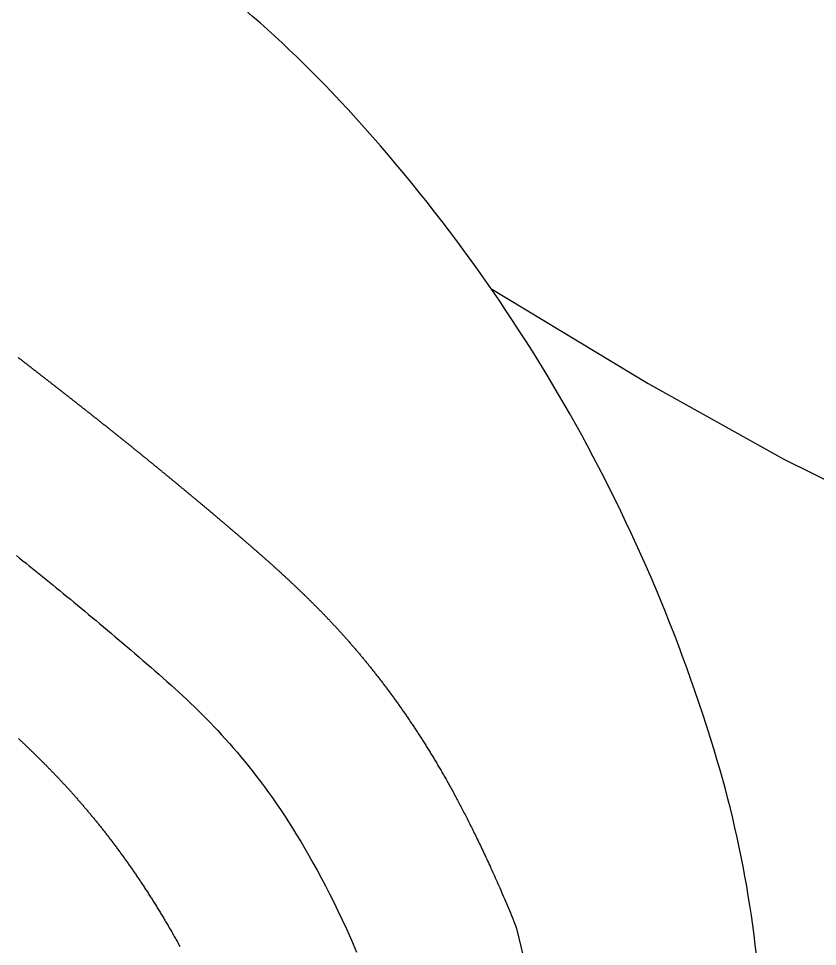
# Model space of a CAD drawing. Header units: inches. Extents: x 62745 to 64469, y 7520 to 8963.
# Drawn here: x 62854.22 to 62860.33, y 8082.37 to 8089.47 of the extents above; entities that cross this region are included whole.
import ezdxf

# ---------------------------------------------------------------- set-up
doc = ezdxf.new("R2010")
doc.units = ezdxf.units.IN
doc.header["$MEASUREMENT"] = 0
doc.layers.add('2', color=2, linetype='Continuous')

msp = doc.modelspace()

# ---------------------------------------------------------------- linework, layer by layer
at = {"layer": '2'}
msp.add_lwpolyline([(62855.8339236, 8077.91650556, 0.0491405694), (62856.86496891, 8077.71078743, 0.1568512197), (62858.38688672, 8078.03904357, 0.1568512197), (62859.43212378, 8079.19293498, 0.1066170544), (62859.90880453, 8081.4030046, 0.0723410841), (62859.5608955, 8083.79506403, 0.0587518675), (62858.38688672, 8086.52432494, 0.0587518675), (62856.61028182, 8088.90567682, 0.0723410841), (62854.71265211, 8090.4030046, 0.1066170544), (62852.5603353, 8091.09522177, 0.1568512197), (62851.03841749, 8090.76696563, 0.1568512197), (62849.99318043, 8089.61307421, 0.0313935164), (62849.75491191, 8088.98406319, 0.0723410841)], format="xyb", dxfattribs=at)
for points in [[(62857.83034859, 8087.40300169), (62859.03309096, 8086.67628145), (62860.07024073, 8086.09761818), (62860.97191703, 8085.65124308), (62861.76823895, 8085.3213874), (62862.4893256, 8085.09228234), (62863.16529608, 8084.94815911), (62863.82626951, 8084.87324895), (62864.50236499, 8084.85178307), (62865.2179184, 8084.87055131), (62865.97413273, 8084.92657794), (62866.76642774, 8085.01944588), (62867.59022318, 8085.14873803), (62868.44093882, 8085.31403729), (62869.31399442, 8085.51492656), (62870.20480974, 8085.75098874), (62871.10880453, 8086.02180675)], [(62854.2154123, 8086.87502634), (62854.21812976, 8086.87292285), (62854.22084816, 8086.87081848), (62854.22356753, 8086.86871325), (62854.22628785, 8086.86660715), (62854.22900915, 8086.86450017), (62854.23173142, 8086.86239231), (62854.23445467, 8086.86028358), (62854.23717891, 8086.85817396), (62854.23990414, 8086.85606345), (62854.24263038, 8086.85395205), (62854.24535763, 8086.85183976), (62854.2480859, 8086.84972657), (62854.25081518, 8086.84761249), (62854.2535455, 8086.8454975), (62854.25627685, 8086.84338161), (62854.25900924, 8086.84126481), (62854.26174269, 8086.83914709), (62854.26447718, 8086.83702846), (62854.26721275, 8086.83490891), (62854.26994938, 8086.83278844), (62854.27268708, 8086.83066704), (62854.27542587, 8086.82854471), (62854.27816575, 8086.82642145), (62854.28090672, 8086.82429724), (62854.28364879, 8086.82217209), (62854.28639197, 8086.82004598), (62854.28913627, 8086.81791891), (62854.29188168, 8086.81579088), (62854.29462822, 8086.81366187), (62854.2973759, 8086.81153189), (62854.30012471, 8086.80940093), (62854.30287467, 8086.80726898), (62854.30562578, 8086.80513603), (62854.30837805, 8086.80300208), (62854.31113149, 8086.80086712), (62854.31388609, 8086.79873115), (62854.31664187, 8086.79659415), (62854.31939884, 8086.79445613), (62854.32215699, 8086.79231707), (62854.32491635, 8086.79017698), (62854.3276769, 8086.78803583), (62854.33043866, 8086.78589363), (62854.33320164, 8086.78375038), (62854.33596583, 8086.78160605), (62854.33873126, 8086.77946066), (62854.34149792, 8086.77731419), (62854.34426581, 8086.77516663), (62854.34703496, 8086.77301798), (62854.34980535, 8086.77086823), (62854.35257701, 8086.76871737), (62854.35534993, 8086.76656541), (62854.35812412, 8086.76441233), (62854.36089959, 8086.76225813), (62854.36367634, 8086.76010279), (62854.36645438, 8086.75794632), (62854.36923372, 8086.75578871), (62854.37201436, 8086.75362995), (62854.37479631, 8086.75147003), (62854.37757958, 8086.74930896), (62854.38036416, 8086.74714671), (62854.38315008, 8086.74498329), (62854.38593733, 8086.74281869), (62854.38872591, 8086.7406529), (62854.39151585, 8086.73848592), (62854.39430714, 8086.73631773), (62854.39709978, 8086.73414835), (62854.3998938, 8086.73197774), (62854.40268918, 8086.72980592), (62854.40548594, 8086.72763288), (62854.40828409, 8086.7254586), (62854.41108362, 8086.72328309), (62854.41388456, 8086.72110632), (62854.41668689, 8086.71892831), (62854.41949064, 8086.71674904), (62854.4222958, 8086.71456851), (62854.42510239, 8086.71238671), (62854.4279104, 8086.71020363), (62854.43071984, 8086.70801927), (62854.43353073, 8086.70583362), (62854.43634306, 8086.70364667), (62854.43915685, 8086.70145842), (62854.4419721, 8086.69926886), (62854.44478881, 8086.69707798), (62854.44760699, 8086.69488579), (62854.45042665, 8086.69269226), (62854.4532478, 8086.6904974), (62854.45607044, 8086.6883012), (62854.45889457, 8086.68610365), (62854.46172021, 8086.68390474), (62854.46454736, 8086.68170447), (62854.46737602, 8086.67950283), (62854.4702062, 8086.67729981), (62854.47303791, 8086.6750954), (62854.47587116, 8086.67288961), (62854.47870595, 8086.67068241), (62854.48154228, 8086.66847381), (62854.48438016, 8086.66626379), (62854.48721961, 8086.66405236), (62854.49006061, 8086.66183949), (62854.49290319, 8086.6596252), (62854.49574735, 8086.65740945), (62854.49859309, 8086.65519226), (62854.50144042, 8086.65297362), (62854.50428935, 8086.6507535), (62854.50713987, 8086.64853192), (62854.50999201, 8086.64630886), (62854.51284576, 8086.64408431), (62854.51570113, 8086.64185827), (62854.51855813, 8086.63963073), (62854.52141676, 8086.63740168), (62854.52427703, 8086.63517112), (62854.52713894, 8086.63293903), (62854.5300025, 8086.63070542), (62854.53286773, 8086.62847027), (62854.53573461, 8086.62623357), (62854.53860317, 8086.62399533), (62854.5414734, 8086.62175552), (62854.54434532, 8086.61951416), (62854.54721892, 8086.61727121), (62854.55009422, 8086.61502669), (62854.55297121, 8086.61278059), (62854.55584992, 8086.61053288), (62854.55873034, 8086.60828358), (62854.56161247, 8086.60603267), (62854.56449633, 8086.60378014), (62854.56738193, 8086.60152599), (62854.57026926, 8086.5992702), (62854.57315834, 8086.59701278), (62854.57604916, 8086.59475372), (62854.57894174, 8086.592493), (62854.58183609, 8086.59023063), (62854.5847322, 8086.58796658), (62854.58763009, 8086.58570087), (62854.59052975, 8086.58343347), (62854.59343121, 8086.58116438), (62854.59633446, 8086.5788936), (62854.59923951, 8086.57662112), (62854.60214636, 8086.57434692), (62854.60505503, 8086.57207101), (62854.60796551, 8086.56979338), (62854.61087782, 8086.56751401), (62854.61379195, 8086.5652329), (62854.61670793, 8086.56295005), (62854.61962575, 8086.56066545), (62854.62254541, 8086.55837908), (62854.62546693, 8086.55609095), (62854.62839031, 8086.55380104), (62854.63131556, 8086.55150934), (62854.63424269, 8086.54921586), (62854.63717169, 8086.54692059), (62854.64010258, 8086.5446235), (62854.64303536, 8086.54232461), (62854.64597004, 8086.5400239), (62854.64890662, 8086.53772136), (62854.65184511, 8086.53541699), (62854.65478552, 8086.53311078), (62854.65772785, 8086.53080273), (62854.66067212, 8086.52849281), (62854.66361831, 8086.52618104), (62854.66656645, 8086.5238674), (62854.66951654, 8086.52155188), (62854.67246858, 8086.51923448), (62854.67542258, 8086.51691518), (62854.67837854, 8086.51459399), (62854.68133648, 8086.5122709), (62854.6842964, 8086.50994589), (62854.6872583, 8086.50761896), (62854.69022219, 8086.5052901), (62854.69318808, 8086.50295931), (62854.69615597, 8086.50062658), (62854.69912587, 8086.4982919), (62854.70209779, 8086.49595527), (62854.70507173, 8086.49361667), (62854.70804769, 8086.4912761), (62854.71102569, 8086.48893355), (62854.71400573, 8086.48658902), (62854.71698782, 8086.4842425), (62854.71997196, 8086.48189398), (62854.72295816, 8086.47954345), (62854.72594642, 8086.47719091), (62854.72893675, 8086.47483634), (62854.73192916, 8086.47247975), (62854.73492366, 8086.47012113), (62854.73792024, 8086.46776046), (62854.74091892, 8086.46539774), (62854.7439197, 8086.46303296), (62854.74692259, 8086.46066612), (62854.74992759, 8086.45829721), (62854.75293472, 8086.45592622), (62854.75594397, 8086.45355314), (62854.75895535, 8086.45117797), (62854.76196887, 8086.4488007), (62854.76498454, 8086.44642132), (62854.76800235, 8086.44403983), (62854.77102233, 8086.44165622), (62854.77404447, 8086.43927047), (62854.77706878, 8086.43688259), (62854.78009526, 8086.43449257), (62854.78312393, 8086.43210039), (62854.78615478, 8086.42970606), (62854.78918783, 8086.42730956), (62854.79222308, 8086.42491088), (62854.79526054, 8086.42251003), (62854.79830021, 8086.42010699), (62854.8013421, 8086.41770176), (62854.80438621, 8086.41529432), (62854.80743256, 8086.41288468), (62854.81048114, 8086.41047282), (62854.81353197, 8086.40805873), (62854.81658505, 8086.40564242), (62854.81964038, 8086.40322386), (62854.82269798, 8086.40080307), (62854.82575784, 8086.39838002), (62854.82881998, 8086.39595471), (62854.8318844, 8086.39352713), (62854.8349511, 8086.39109728), (62854.8380201, 8086.38866515), (62854.8410914, 8086.38623073), (62854.84416501, 8086.38379401), (62854.84724092, 8086.381355), (62854.85031916, 8086.37891367), (62854.85339972, 8086.37647002), (62854.85648261, 8086.37402405), (62854.85956783, 8086.37157575), (62854.8626554, 8086.36912511), (62854.86574531, 8086.36667212), (62854.86883759, 8086.36421678), (62854.87193222, 8086.36175907), (62854.87502922, 8086.359299), (62854.87812859, 8086.35683656), (62854.88123034, 8086.35437173), (62854.88433448, 8086.35190451), (62854.88744101, 8086.3494349), (62854.89054994, 8086.34696288), (62854.89366127, 8086.34448845), (62854.89677502, 8086.3420116), (62854.89989118, 8086.33953233), (62854.90300976, 8086.33705062), (62854.90613077, 8086.33456647), (62854.90925422, 8086.33207988), (62854.9123801, 8086.32959083), (62854.91550844, 8086.32709931), (62854.91863923, 8086.32460533), (62854.92177248, 8086.32210887), (62854.92490819, 8086.31960993), (62854.92804638, 8086.3171085), (62854.93118704, 8086.31460457), (62854.93433019, 8086.31209813), (62854.93747583, 8086.30958919), (62854.94062397, 8086.30707772), (62854.94377461, 8086.30456372), (62854.94692776, 8086.30204719), (62854.95008343, 8086.29952812), (62854.95324161, 8086.2970065), (62854.95640233, 8086.29448232), (62854.95956558, 8086.29195558), (62854.96273137, 8086.28942627), (62854.9658997, 8086.28689439), (62854.96907059, 8086.28435991), (62854.97224403, 8086.28182285), (62854.97542004, 8086.27928319), (62854.97859862, 8086.27674092), (62854.98177978, 8086.27419603), (62854.98496352, 8086.27164852), (62854.98814986, 8086.26909839), (62854.99133878, 8086.26654562), (62854.99453031, 8086.26399021), (62854.99772445, 8086.26143215), (62855.0009212, 8086.25887143), (62855.00412057, 8086.25630804), (62855.00732257, 8086.25374199), (62855.0105272, 8086.25117325), (62855.01373446, 8086.24860183), (62855.01694438, 8086.24602772), (62855.02015694, 8086.2434509), (62855.02337217, 8086.24087138), (62855.02659005, 8086.23828914), (62855.02981061, 8086.23570418), (62855.03303384, 8086.23311649), (62855.03625975, 8086.23052607), (62855.03948835, 8086.2279329), (62855.04271965, 8086.22533698), (62855.04595364, 8086.2227383), (62855.04919035, 8086.22013685), (62855.05242976, 8086.21753263), (62855.0556719, 8086.21492563), (62855.05891676, 8086.21231585), (62855.06216435, 8086.20970326), (62855.06541468, 8086.20708788), (62855.06866775, 8086.20446969), (62855.07192358, 8086.20184868), (62855.07518215, 8086.19922485), (62855.0784435, 8086.19659819), (62855.08170761, 8086.19396869), (62855.08497449, 8086.19133634), (62855.08824416, 8086.18870114), (62855.09151661, 8086.18606309), (62855.09479185, 8086.18342216), (62855.0980699, 8086.18077836), (62855.10135075, 8086.17813168), (62855.10463441, 8086.17548211), (62855.10792089, 8086.17282965), (62855.11121019, 8086.17017428), (62855.11450232, 8086.167516), (62855.11779729, 8086.1648548), (62855.12109511, 8086.16219068), (62855.12439577, 8086.15952363), (62855.12769928, 8086.15685364), (62855.13100566, 8086.1541807), (62855.1343149, 8086.15150481), (62855.13762702, 8086.14882595), (62855.14094202, 8086.14614413), (62855.1442599, 8086.14345934), (62855.14758067, 8086.14077156), (62855.15090435, 8086.13808079), (62855.15423092, 8086.13538702), (62855.15756041, 8086.13269025), (62855.16089281, 8086.12999047), (62855.16422814, 8086.12728767), (62855.16756639, 8086.12458184), (62855.17090758, 8086.12187298), (62855.17425172, 8086.11916108), (62855.17759879, 8086.11644613), (62855.18094883, 8086.11372813), (62855.18430182, 8086.11100706), (62855.18765778, 8086.10828293), (62855.19101671, 8086.10555571), (62855.19437862, 8086.10282542), (62855.19774351, 8086.10009203), (62855.20111139, 8086.09735555), (62855.20448227, 8086.09461596), (62855.20785616, 8086.09187325), (62855.21123305, 8086.08912743), (62855.21461296, 8086.08637848), (62855.21799589, 8086.08362639), (62855.22138184, 8086.08087117), (62855.22477083, 8086.07811279), (62855.22816286, 8086.07535126), (62855.23155794, 8086.07258656), (62855.23495607, 8086.0698187), (62855.23835726, 8086.06704765), (62855.24176151, 8086.06427342), (62855.24516883, 8086.061496), (62855.24857923, 8086.05871538), (62855.25199272, 8086.05593155), (62855.25540929, 8086.05314451), (62855.25882896, 8086.05035425), (62855.26225173, 8086.04756076), (62855.26567761, 8086.04476403), (62855.2691066, 8086.04196406), (62855.27253871, 8086.03916084), (62855.27597395, 8086.03635436), (62855.27941232, 8086.03354462), (62855.28285383, 8086.0307316), (62855.28629849, 8086.02791531), (62855.28974629, 8086.02509573), (62855.29319725, 8086.02227286), (62855.29665138, 8086.01944668), (62855.30010868, 8086.0166172), (62855.30356915, 8086.0137844), (62855.3070328, 8086.01094828), (62855.31049965, 8086.00810883), (62855.31396968, 8086.00526605), (62855.31744292, 8086.00241991), (62855.32091936, 8085.99957043), (62855.32439902, 8085.99671759), (62855.32788189, 8085.99386138), (62855.33136799, 8085.9910018), (62855.33485733, 8085.98813884), (62855.3383499, 8085.9852725), (62855.34184571, 8085.98240275), (62855.34534477, 8085.97952961), (62855.34884709, 8085.97665305), (62855.35235267, 8085.97377308), (62855.35586152, 8085.97088969), (62855.35937364, 8085.96800286), (62855.36288905, 8085.9651126), (62855.36640774, 8085.96221889), (62855.36992972, 8085.95932173), (62855.37345501, 8085.95642111), (62855.3769836, 8085.95351702), (62855.3805155, 8085.95060946), (62855.38405072, 8085.94769841), (62855.38758926, 8085.94478388), (62855.39113113, 8085.94186585), (62855.39467634, 8085.93894432), (62855.39822489, 8085.93601927), (62855.40177679, 8085.93309071), (62855.40533204, 8085.93015863), (62855.40889066, 8085.92722301), (62855.41245264, 8085.92428385), (62855.416018, 8085.92134115), (62855.41958673, 8085.91839489), (62855.42315885, 8085.91544507), (62855.42673437, 8085.91249168), (62855.43031328, 8085.90953472), (62855.43389559, 8085.90657417), (62855.43748131, 8085.90361004), (62855.44107046, 8085.9006423), (62855.44466302, 8085.89767096), (62855.44825901, 8085.89469601), (62855.45185844, 8085.89171745), (62855.45546131, 8085.88873525), (62855.45906763, 8085.88574942), (62855.4626774, 8085.88275995), (62855.46629063, 8085.87976684), (62855.46990732, 8085.87677006), (62855.47352749, 8085.87376963), (62855.47715113, 8085.87076553), (62855.48077826, 8085.86775775), (62855.48440889, 8085.86474628), (62855.488043, 8085.86173113), (62855.49168062, 8085.85871227), (62855.49532175, 8085.85568971), (62855.4989664, 8085.85266344), (62855.50261456, 8085.84963344), (62855.50626626, 8085.84659972), (62855.50992148, 8085.84356227), (62855.51358025, 8085.84052107), (62855.51724256, 8085.83747612), (62855.52090843, 8085.83442742), (62855.52457785, 8085.83137495), (62855.52825084, 8085.82831872), (62855.5319274, 8085.8252587), (62855.53560754, 8085.8221949), (62855.53929126, 8085.81912731), (62855.54297856, 8085.81605591), (62855.54666947, 8085.81298071), (62855.55036397, 8085.8099017), (62855.55406209, 8085.80681886), (62855.55776382, 8085.8037322), (62855.56146916, 8085.8006417), (62855.56517814, 8085.79754735), (62855.56889074, 8085.79444916), (62855.57260699, 8085.79134711), (62855.57632688, 8085.78824119), (62855.58005042, 8085.7851314), (62855.58377762, 8085.78201774), (62855.58750848, 8085.77890018), (62855.59124301, 8085.77577873), (62855.59498122, 8085.77265339), (62855.59872311, 8085.76952413), (62855.60246868, 8085.76639096), (62855.60621795, 8085.76325386), (62855.60997093, 8085.76011284), (62855.6137276, 8085.75696787), (62855.61748799, 8085.75381897), (62855.6212521, 8085.75066611), (62855.62501994, 8085.74750929), (62855.62879151, 8085.74434851), (62855.63256681, 8085.74118375), (62855.63634586, 8085.73801501), (62855.64012865, 8085.73484229), (62855.6439152, 8085.73166557), (62855.64770552, 8085.72848485), (62855.6514996, 8085.72530012), (62855.65529746, 8085.72211137), (62855.6590991, 8085.7189186), (62855.66290452, 8085.71572179), (62855.66671374, 8085.71252095), (62855.67052676, 8085.70931606), (62855.67434358, 8085.70610712), (62855.67816421, 8085.70289412), (62855.68198866, 8085.69967705), (62855.68581693, 8085.6964559), (62855.68964903, 8085.69323066), (62855.69348497, 8085.69000133), (62855.69732474, 8085.68676789), (62855.70116835, 8085.68353034), (62855.70501582, 8085.68028867), (62855.70886714, 8085.67704286), (62855.71272231, 8085.67379291), (62855.71658135, 8085.67053879), (62855.72044425, 8085.66728049), (62855.72431101, 8085.66401801), (62855.72818165, 8085.66075132), (62855.73205616, 8085.65748041), (62855.73593454, 8085.65420527), (62855.7398168, 8085.65092588), (62855.74370295, 8085.64764223), (62855.74759298, 8085.6443543), (62855.75148689, 8085.64106208), (62855.7553847, 8085.63776555), (62855.7592864, 8085.6344647), (62855.76319199, 8085.63115951), (62855.76710148, 8085.62784997), (62855.77101487, 8085.62453606), (62855.77493217, 8085.62121776), (62855.77885337, 8085.61789506), (62855.78277848, 8085.61456796), (62855.7867075, 8085.61123642), (62855.79064043, 8085.60790043), (62855.79457728, 8085.60455999), (62855.79851805, 8085.60121508), (62855.80246275, 8085.59786567), (62855.80641136, 8085.59451176), (62855.81036391, 8085.59115332), (62855.81432038, 8085.58779036), (62855.81828079, 8085.58442284), (62855.82224514, 8085.58105075), (62855.82621342, 8085.57767409), (62855.83018564, 8085.57429283), (62855.83416181, 8085.57090695), (62855.83814192, 8085.56751645), (62855.84212598, 8085.56412131), (62855.84611399, 8085.56072151), (62855.85010596, 8085.55731704), (62855.85410189, 8085.55390789), (62855.85810177, 8085.55049403), (62855.86210562, 8085.54707545), (62855.86611343, 8085.54365214), (62855.87012521, 8085.54022408), (62855.87414096, 8085.53679126), (62855.87816069, 8085.53335366), (62855.88218439, 8085.52991127), (62855.88621207, 8085.52646407), (62855.89024373, 8085.52301204), (62855.89427937, 8085.51955518), (62855.89831901, 8085.51609346), (62855.90236263, 8085.51262688), (62855.90641024, 8085.5091554), (62855.91046185, 8085.50567903), (62855.91451745, 8085.50219775), (62855.91857706, 8085.49871153), (62855.92264067, 8085.49522037), (62855.92670828, 8085.49172425), (62855.9307799, 8085.48822315), (62855.93485553, 8085.48471704), (62855.93893516, 8085.48120592), (62855.9430188, 8085.47768975), (62855.94710645, 8085.47416852), (62855.95119811, 8085.4706422), (62855.95529377, 8085.46711079), (62855.95939344, 8085.46357424), (62855.96349711, 8085.46003253), (62855.96760477, 8085.45648562), (62855.97171642, 8085.45293345), (62855.97583204, 8085.44937599), (62855.97995162, 8085.4458132), (62855.98407515, 8085.44224504), (62855.98820264, 8085.43867146), (62855.99233406, 8085.43509243), (62855.9964694, 8085.43150789), (62856.00060867, 8085.42791779), (62856.00475183, 8085.4243221), (62856.00889889, 8085.42072077), (62856.01304983, 8085.41711375), (62856.01720464, 8085.41350098), (62856.02136331, 8085.40988243), (62856.02552583, 8085.40625805), (62856.02969218, 8085.40262779), (62856.03386236, 8085.3989916), (62856.03803635, 8085.39534943), (62856.04221415, 8085.39170125), (62856.04639574, 8085.388047), (62856.05058111, 8085.38438664), (62856.05477025, 8085.38072011), (62856.05896314, 8085.37704738), (62856.06315979, 8085.37336839), (62856.06736017, 8085.36968311), (62856.07156427, 8085.36599147), (62856.07577209, 8085.36229343), (62856.07998361, 8085.35858896), (62856.08419882, 8085.35487799), (62856.08841771, 8085.35116049), (62856.09264027, 8085.3474364), (62856.09686648, 8085.34370568), (62856.10109634, 8085.33996829), (62856.10532984, 8085.33622417), (62856.10956696, 8085.33247328), (62856.1138077, 8085.32871557), (62856.11805203, 8085.324951), (62856.12229995, 8085.32117952), (62856.12655146, 8085.31740107), (62856.13080653, 8085.31361562), (62856.13506516, 8085.30982312), (62856.13932733, 8085.30602352), (62856.14359304, 8085.30221677), (62856.14786227, 8085.29840283), (62856.15213501, 8085.29458165), (62856.15641125, 8085.29075318), (62856.16069098, 8085.28691737), (62856.16497419, 8085.28307419), (62856.16926087, 8085.27922357), (62856.173551, 8085.27536548), (62856.17784457, 8085.27149987), (62856.18214158, 8085.26762669), (62856.18644201, 8085.26374589), (62856.19074585, 8085.25985743), (62856.19505309, 8085.25596127), (62856.19936372, 8085.25205734), (62856.20367773, 8085.2481456), (62856.2079951, 8085.24422602), (62856.21231582, 8085.24029853), (62856.21663988, 8085.23636308), (62856.22096727, 8085.23241964), (62856.22529798, 8085.22846815), (62856.22963199, 8085.22450857), (62856.23396929, 8085.22054083), (62856.23830987, 8085.21656489), (62856.24265372, 8085.2125807), (62856.24700081, 8085.20858819), (62856.25135114, 8085.20458732), (62856.25570468, 8085.20057804), (62856.26006144, 8085.19656028), (62856.26442138, 8085.192534), (62856.26878451, 8085.18849914), (62856.27315079, 8085.18445565), (62856.27752023, 8085.18040346), (62856.2818928, 8085.17634254), (62856.28626849, 8085.17227281), (62856.29064728, 8085.16819423), (62856.29502916, 8085.16410675), (62856.29941412, 8085.1600103), (62856.30380213, 8085.15590483), (62856.3081932, 8085.15179029), (62856.31258729, 8085.14766662), (62856.3169844, 8085.14353377), (62856.32138451, 8085.13939168), (62856.32578761, 8085.13524029), (62856.33019368, 8085.13107956), (62856.3346027, 8085.12690943), (62856.33901467, 8085.12272984), (62856.34342957, 8085.11854074), (62856.34784738, 8085.11434208), (62856.35226809, 8085.11013379), (62856.35669168, 8085.10591582), (62856.36111815, 8085.10168812), (62856.36554747, 8085.09745064), (62856.36997962, 8085.09320332), (62856.37441461, 8085.0889461), (62856.3788524, 8085.08467892), (62856.38329299, 8085.08040175), (62856.38773636, 8085.07611451), (62856.3921825, 8085.07181716), (62856.39663139, 8085.06750963), (62856.40108301, 8085.06319188), (62856.40553736, 8085.05886385), (62856.40999442, 8085.05452549), (62856.41445417, 8085.05017673), (62856.41891659, 8085.04581753), (62856.42338168, 8085.04144784), (62856.42784943, 8085.03706758), (62856.4323198, 8085.03267672), (62856.43679279, 8085.02827519), (62856.44126839, 8085.02386295), (62856.44574658, 8085.01943993), (62856.45022735, 8085.01500608), (62856.45471068, 8085.01056135), (62856.45919655, 8085.00610567), (62856.46368495, 8085.00163901), (62856.46817587, 8084.9971613), (62856.4726693, 8084.99267248), (62856.47716521, 8084.9881725), (62856.48166359, 8084.98366132), (62856.48616443, 8084.97913886), (62856.49066772, 8084.97460508), (62856.49517343, 8084.97005993), (62856.49968156, 8084.96550334), (62856.50419209, 8084.96093526), (62856.508705, 8084.95635565), (62856.51322028, 8084.95176443), (62856.51773792, 8084.94716157), (62856.52225789, 8084.94254699), (62856.5267802, 8084.93792066), (62856.53130481, 8084.9332825), (62856.53583172, 8084.92863248), (62856.54036092, 8084.92397053), (62856.54489238, 8084.9192966), (62856.54942609, 8084.91461063), (62856.55396204, 8084.90991258), (62856.55850022, 8084.90520237), (62856.5630406, 8084.90047997), (62856.56758318, 8084.89574531), (62856.57212793, 8084.89099834), (62856.57667485, 8084.886239), (62856.58122392, 8084.88146725), (62856.58577513, 8084.87668302), (62856.59032845, 8084.87188626), (62856.59488388, 8084.86707691), (62856.59944141, 8084.86225493), (62856.604001, 8084.85742025), (62856.60856266, 8084.85257282), (62856.61312637, 8084.84771258), (62856.61769211, 8084.84283949), (62856.62225987, 8084.83795349), (62856.62682963, 8084.83305451), (62856.63140137, 8084.82814251), (62856.6359751, 8084.82321743), (62856.64055078, 8084.81827922), (62856.6451284, 8084.81332782), (62856.64970795, 8084.80836318), (62856.65428942, 8084.80338524), (62856.65887279, 8084.79839395), (62856.66345805, 8084.79338925), (62856.66804517, 8084.78837108), (62856.67263415, 8084.7833394), (62856.67722497, 8084.77829414), (62856.68181762, 8084.77323526), (62856.68641208, 8084.7681627), (62856.69100834, 8084.7630764), (62856.69560638, 8084.7579763), (62856.70020619, 8084.75286236), (62856.70480775, 8084.74773452), (62856.70941105, 8084.74259273), (62856.71401608, 8084.73743692), (62856.71862281, 8084.73226704), (62856.72323124, 8084.72708304), (62856.72784135, 8084.72188487), (62856.73245312, 8084.71667247), (62856.73706654, 8084.71144578), (62856.7416816, 8084.70620475), (62856.74629828, 8084.70094932), (62856.75091657, 8084.69567944), (62856.75553645, 8084.69039506), (62856.7601579, 8084.68509612), (62856.76478092, 8084.67978256), (62856.76940549, 8084.67445434), (62856.77403158, 8084.66911138), (62856.7786592, 8084.66375365), (62856.78328832, 8084.65838109), (62856.78791893, 8084.65299363), (62856.79255101, 8084.64759123), (62856.79718456, 8084.64217383), (62856.80181954, 8084.63674138), (62856.80645596, 8084.63129382), (62856.8110938, 8084.62583109), (62856.81573303, 8084.62035315), (62856.82037365, 8084.61485993), (62856.82501564, 8084.60935139), (62856.82965899, 8084.60382746), (62856.83430368, 8084.59828809), (62856.8389497, 8084.59273323), (62856.84359703, 8084.58716282), (62856.84824566, 8084.58157681), (62856.85289557, 8084.57597514), (62856.85754675, 8084.57035776), (62856.86219919, 8084.56472461), (62856.86685286, 8084.55907564), (62856.87150776, 8084.5534108), (62856.87616387, 8084.54773002), (62856.88082117, 8084.54203325), (62856.88547966, 8084.53632044), (62856.89013931, 8084.53059154), (62856.89480011, 8084.52484648), (62856.89946204, 8084.51908522), (62856.9041251, 8084.5133077), (62856.90878927, 8084.50751386), (62856.91345453, 8084.50170365), (62856.91812087, 8084.49587701), (62856.92278827, 8084.49003389), (62856.92745671, 8084.48417424), (62856.9321262, 8084.478298), (62856.9367967, 8084.47240511), (62856.9414682, 8084.46649552), (62856.9461407, 8084.46056918), (62856.95081417, 8084.45462602), (62856.9554886, 8084.44866601), (62856.96016397, 8084.44268907), (62856.96484028, 8084.43669516), (62856.9695175, 8084.43068421), (62856.97419562, 8084.42465619), (62856.97887464, 8084.41861102), (62856.98355452, 8084.41254866), (62856.98823526, 8084.40646906), (62856.99291684, 8084.40037214), (62856.99759925, 8084.39425787), (62857.00228248, 8084.38812619), (62857.0069665, 8084.38197704), (62857.01165131, 8084.37581036), (62857.01633689, 8084.36962611), (62857.02102322, 8084.36342422), (62857.02571029, 8084.35720465), (62857.03039809, 8084.35096733), (62857.03508659, 8084.34471222), (62857.0397758, 8084.33843925), (62857.04446568, 8084.33214837), (62857.04915623, 8084.32583954), (62857.05384744, 8084.31951268), (62857.05853928, 8084.31316776), (62857.06323174, 8084.3068047), (62857.06792481, 8084.30042347), (62857.07261847, 8084.294024), (62857.07731272, 8084.28760624), (62857.08200752, 8084.28117013), (62857.08670288, 8084.27471562), (62857.09139877, 8084.26824265), (62857.09609517, 8084.26175117), (62857.10079209, 8084.25524113), (62857.10548949, 8084.24871247), (62857.11018737, 8084.24216513), (62857.11488571, 8084.23559906), (62857.1195845, 8084.2290142), (62857.12428372, 8084.22241051), (62857.12898336, 8084.21578792), (62857.13368339, 8084.20914638), (62857.13838382, 8084.20248583), (62857.14308462, 8084.19580623), (62857.14778577, 8084.18910751), (62857.15248727, 8084.18238962), (62857.1571891, 8084.17565251), (62857.16189125, 8084.16889612), (62857.16659369, 8084.16212039), (62857.17129642, 8084.15532528), (62857.17599941, 8084.14851072), (62857.18070267, 8084.14167666), (62857.18540616, 8084.13482305), (62857.19010988, 8084.12794983), (62857.19481381, 8084.12105695), (62857.19951794, 8084.11414435), (62857.20422225, 8084.10721198), (62857.20892672, 8084.10025978), (62857.21363135, 8084.09328769), (62857.21833612, 8084.08629567), (62857.22304101, 8084.07928366), (62857.22774601, 8084.0722516), (62857.2324511, 8084.06519943), (62857.23715627, 8084.05812711), (62857.24186151, 8084.05103458), (62857.24656679, 8084.04392178), (62857.25127211, 8084.03678866), (62857.25597746, 8084.02963516), (62857.2606828, 8084.02246123), (62857.26538814, 8084.01526682), (62857.27009346, 8084.00805186), (62857.27479873, 8084.00081631), (62857.27950396, 8083.9935601), (62857.28420911, 8083.98628319), (62857.28891418, 8083.97898552), (62857.29361916, 8083.97166704), (62857.29832402, 8083.96432768), (62857.30302876, 8083.9569674), (62857.30773336, 8083.94958614), (62857.3124378, 8083.94218384), (62857.31714207, 8083.93476045), (62857.32184616, 8083.92731592), (62857.32655004, 8083.91985019), (62857.33125371, 8083.91236321), (62857.33595715, 8083.90485491), (62857.34066035, 8083.89732525), (62857.34536329, 8083.88977417), (62857.35006596, 8083.88220162), (62857.35476834, 8083.87460754), (62857.35947041, 8083.86699187), (62857.36417217, 8083.85935457), (62857.36887361, 8083.85169554), (62857.3735748, 8083.84401455), (62857.37827581, 8083.83631135), (62857.38297673, 8083.82858566), (62857.38767763, 8083.82083724), (62857.3923786, 8083.81306581), (62857.3970797, 8083.80527112), (62857.40178102, 8083.7974529), (62857.40648271, 8083.78961076), (62857.41118514, 8083.78174374), (62857.41588878, 8083.77385075), (62857.42059408, 8083.7659307), (62857.42530149, 8083.75798251), (62857.43001146, 8083.75000508), (62857.43472444, 8083.74199733), (62857.43944089, 8083.73395816), (62857.44416128, 8083.72588645), (62857.44888613, 8083.71778093), (62857.453616, 8083.70964032), (62857.45835143, 8083.70146332), (62857.46309296, 8083.69324862), (62857.46784115, 8083.68499493), (62857.47259653, 8083.67670096), (62857.47735966, 8083.6683654), (62857.48213107, 8083.65998697), (62857.48691133, 8083.65156437), (62857.49170097, 8083.64309629), (62857.49650054, 8083.63458144), (62857.50131058, 8083.62601853), (62857.50613165, 8083.61740626), (62857.51096428, 8083.60874333), (62857.51580903, 8083.60002844), (62857.52066644, 8083.59126031), (62857.52553706, 8083.58243762), (62857.53042143, 8083.57355909), (62857.5353201, 8083.56462342), (62857.54023362, 8083.55562932), (62857.54516253, 8083.54657548), (62857.55010737, 8083.53746061), (62857.55506871, 8083.52828341), (62857.56004707, 8083.51904258), (62857.56504301, 8083.50973684), (62857.57005707, 8083.50036488), (62857.57508981, 8083.4909254), (62857.58014176, 8083.48141712), (62857.58521347, 8083.47183872), (62857.59030549, 8083.46218893), (62857.59541837, 8083.45246643), (62857.60055264, 8083.44266994), (62857.60570887, 8083.43279815), (62857.61088759, 8083.42284977), (62857.61608935, 8083.41282351), (62857.62131469, 8083.40271806), (62857.62656417, 8083.39253213), (62857.63183832, 8083.38226443), (62857.6371377, 8083.37191365), (62857.64246286, 8083.3614785), (62857.64781433, 8083.35095769), (62857.65319266, 8083.34034991), (62857.65859841, 8083.32965387), (62857.66403211, 8083.31886828), (62857.66949431, 8083.30799183), (62857.67498556, 8083.29702324), (62857.68050641, 8083.2859612), (62857.68605741, 8083.27480434), (62857.69163914, 8083.26355104), (62857.69725221, 8083.25219957), (62857.70289721, 8083.24074823), (62857.70857474, 8083.22919531), (62857.71428539, 8083.21753909), (62857.72002976, 8083.20577788), (62857.72580845, 8083.19390995), (62857.73162209, 8083.18193333), (62857.73747144, 8083.16984493), (62857.7433573, 8083.15764138), (62857.74928046, 8083.14531933), (62857.75524173, 8083.1328754), (62857.7612419, 8083.12030624), (62857.76728177, 8083.10760849), (62857.77336213, 8083.09477879), (62857.7794838, 8083.08181369), (62857.7856476, 8083.06870951), (62857.7918544, 8083.05546245), (62857.79810504, 8083.04206875), (62857.80440036, 8083.02852463), (62857.81074121, 8083.01482632), (62857.81712845, 8083.00097003), (62857.82356291, 8082.986952), (62857.83004545, 8082.97276845), (62857.83657691, 8082.95841561), (62857.84315815, 8082.94388969), (62857.84979, 8082.92918692), (62857.85647333, 8082.91430354), (62857.86320897, 8082.89923575), (62857.86999777, 8082.8839798), (62857.87684058, 8082.86853189), (62857.88373825, 8082.85288827), (62857.89069163, 8082.83704514), (62857.89770156, 8082.82099874), (62857.9047689, 8082.80474529), (62857.91189448, 8082.78828102), (62857.91907916, 8082.77160215), (62857.92632379, 8082.7547049), (62857.93362921, 8082.7375855), (62857.94099628, 8082.72024017), (62857.94842583, 8082.70266515), (62857.95591872, 8082.68485665), (62857.96347579, 8082.66681089), (62857.9710979, 8082.64852411), (62857.97878588, 8082.62999253), (62857.9865406, 8082.61121237), (62857.99436289, 8082.59217985), (62858.0022536, 8082.57289121), (62858.01021358, 8082.55334267), (62858.01824369, 8082.53353044), (62858.02667433, 8082.51263012)], [(62854.20128826, 8085.36182342), (62854.22584949, 8085.34219845), (62854.25056058, 8085.32241946), (62854.27542538, 8085.30248228), (62854.30044775, 8085.28238269), (62854.3256315, 8085.26211652), (62854.35098045, 8085.2416796), (62854.37649839, 8085.22106777), (62854.40218912, 8085.20027684), (62854.42805646, 8085.17930265), (62854.4541042, 8085.15814103), (62854.48033615, 8085.13678781), (62854.50675609, 8085.11523881), (62854.53336775, 8085.09348993), (62854.56017484, 8085.07153703), (62854.58718105, 8085.049376), (62854.61439011, 8085.02700273), (62854.6418057, 8085.0044131), (62854.66943155, 8084.98160298), (62854.69727135, 8084.95856826), (62854.7253279, 8084.9353056), (62854.7536003, 8084.91181476), (62854.78208677, 8084.88809626), (62854.8107855, 8084.86415064), (62854.83969469, 8084.83997843), (62854.86881254, 8084.81558016), (62854.89813724, 8084.79095637), (62854.92766701, 8084.76610758), (62854.95739674, 8084.74103636), (62854.98730815, 8084.71575342), (62855.01737968, 8084.6902715), (62855.04758975, 8084.66460334), (62855.07791678, 8084.63876167), (62855.10833921, 8084.61275924), (62855.13883545, 8084.58660879), (62855.16938395, 8084.56032305), (62855.19996372, 8084.53391145), (62855.23055623, 8084.50737013), (62855.26114351, 8084.48069191), (62855.29170764, 8084.45386962), (62855.32223065, 8084.42689608), (62855.35269461, 8084.39976411), (62855.38308157, 8084.37246653), (62855.41337358, 8084.34499617), (62855.44355717, 8084.31734162), (62855.47363682, 8084.28947453), (62855.50362146, 8084.26136232), (62855.53352002, 8084.23297241), (62855.56334147, 8084.20427223), (62855.59309472, 8084.17522919), (62855.62278873, 8084.14581071), (62855.65243244, 8084.11598421), (62855.68203535, 8084.08571599), (62855.71160922, 8084.05496786), (62855.74116636, 8084.0237005), (62855.7707191, 8083.99187461), (62855.80027974, 8083.95945085), (62855.82986061, 8083.92638993), (62855.85947402, 8083.89265252), (62855.88913229, 8083.8581993), (62855.91884678, 8083.82299076), (62855.94862506, 8083.78698648), (62855.97847373, 8083.75014585), (62856.0083994, 8083.71242824), (62856.03840866, 8083.67379303), (62856.06850813, 8083.63419961), (62856.09870442, 8083.59360736), (62856.12900412, 8083.55197565), (62856.15941273, 8083.50926399), (62856.18993127, 8083.46543245), (62856.22055963, 8083.42044119), (62856.25129772, 8083.37425042), (62856.28214544, 8083.3268203), (62856.31310269, 8083.27811102), (62856.34416938, 8083.22808278), (62856.3753454, 8083.17669574), (62856.40662973, 8083.12391056), (62856.43801766, 8083.0696897), (62856.46950354, 8083.0139961), (62856.50108174, 8082.95679268), (62856.5327466, 8082.89804238), (62856.56449248, 8082.83770813), (62856.59631375, 8082.77575285), (62856.62820476, 8082.71213948), (62856.6602679, 8082.6465375), (62856.69303764, 8082.57744263), (62856.7271565, 8082.50305711), (62856.76326698, 8082.42158322), (62856.80201158, 8082.33122322)], [(62854.21656819, 8083.96410675), (62854.22095315, 8083.9600103), (62854.22534116, 8083.95590483), (62854.22973223, 8083.95179029), (62854.23412632, 8083.94766662), (62854.23852343, 8083.94353377), (62854.24292354, 8083.93939168), (62854.24732664, 8083.93524029), (62854.25173271, 8083.93107956), (62854.25614173, 8083.92690943), (62854.2605537, 8083.92272984), (62854.2649686, 8083.91854074), (62854.26938641, 8083.91434208), (62854.27380712, 8083.91013379), (62854.27823072, 8083.90591582), (62854.28265718, 8083.90168812), (62854.2870865, 8083.89745064), (62854.29151865, 8083.89320332), (62854.29595364, 8083.8889461), (62854.30039143, 8083.88467892), (62854.30483202, 8083.88040175), (62854.30927539, 8083.87611451), (62854.31372153, 8083.87181716), (62854.31817042, 8083.86750963), (62854.32262204, 8083.86319188), (62854.32707639, 8083.85886385), (62854.33153345, 8083.85452549), (62854.3359932, 8083.85017673), (62854.34045562, 8083.84581753), (62854.34492072, 8083.84144784), (62854.34938846, 8083.83706758), (62854.35385883, 8083.83267672), (62854.35833183, 8083.82827519), (62854.36280743, 8083.82386295), (62854.36728561, 8083.81943993), (62854.37176638, 8083.81500608), (62854.37624971, 8083.81056135), (62854.38073558, 8083.80610567), (62854.38522398, 8083.80163901), (62854.3897149, 8083.7971613), (62854.39420833, 8083.79267248), (62854.39870424, 8083.7881725), (62854.40320262, 8083.78366132), (62854.40770346, 8083.77913886), (62854.41220675, 8083.77460508), (62854.41671246, 8083.77005993), (62854.42122059, 8083.76550334), (62854.42573112, 8083.76093526), (62854.43024403, 8083.75635565), (62854.43475931, 8083.75176443), (62854.43927695, 8083.74716157), (62854.44379692, 8083.74254699), (62854.44831923, 8083.73792066), (62854.45284384, 8083.7332825), (62854.45737076, 8083.72863248), (62854.46189995, 8083.72397053), (62854.46643141, 8083.7192966), (62854.47096512, 8083.71461063), (62854.47550107, 8083.70991258), (62854.48003925, 8083.70520237), (62854.48457963, 8083.70047997), (62854.48912221, 8083.69574531), (62854.49366696, 8083.69099834), (62854.49821388, 8083.686239), (62854.50276295, 8083.68146725), (62854.50731416, 8083.67668302), (62854.51186748, 8083.67188626), (62854.51642292, 8083.66707691), (62854.52098044, 8083.66225493), (62854.52554004, 8083.65742025), (62854.5301017, 8083.65257282), (62854.5346654, 8083.64771258), (62854.53923114, 8083.64283949), (62854.5437989, 8083.63795349), (62854.54836866, 8083.63305451), (62854.55294041, 8083.62814251), (62854.55751413, 8083.62321743), (62854.56208981, 8083.61827922), (62854.56666743, 8083.61332782), (62854.57124698, 8083.60836318), (62854.57582845, 8083.60338524), (62854.58041182, 8083.59839395), (62854.58499708, 8083.59338925), (62854.5895842, 8083.58837108), (62854.59417318, 8083.5833394), (62854.598764, 8083.57829414), (62854.60335665, 8083.57323526), (62854.60795111, 8083.5681627), (62854.61254737, 8083.5630764), (62854.61714541, 8083.5579763), (62854.62174522, 8083.55286236), (62854.62634678, 8083.54773452), (62854.63095008, 8083.54259273), (62854.63555511, 8083.53743692), (62854.64016184, 8083.53226704), (62854.64477027, 8083.52708304), (62854.64938038, 8083.52188487), (62854.65399215, 8083.51667247), (62854.65860557, 8083.51144578), (62854.66322063, 8083.50620475), (62854.66783731, 8083.50094932), (62854.6724556, 8083.49567944), (62854.67707548, 8083.49039506), (62854.68169693, 8083.48509612), (62854.68631995, 8083.47978256), (62854.69094452, 8083.47445434), (62854.69557062, 8083.46911138), (62854.70019823, 8083.46375365), (62854.70482735, 8083.45838109), (62854.70945796, 8083.45299363), (62854.71409005, 8083.44759123), (62854.71872359, 8083.44217383), (62854.72335858, 8083.43674138), (62854.72799499, 8083.43129382), (62854.73263283, 8083.42583109), (62854.73727206, 8083.42035315), (62854.74191268, 8083.41485993), (62854.74655467, 8083.40935139), (62854.75119802, 8083.40382746), (62854.75584271, 8083.39828809), (62854.76048873, 8083.39273323), (62854.76513606, 8083.38716282), (62854.76978469, 8083.38157681), (62854.7744346, 8083.37597514), (62854.77908578, 8083.37035776), (62854.78373822, 8083.36472461), (62854.78839189, 8083.35907564), (62854.79304679, 8083.3534108), (62854.7977029, 8083.34773002), (62854.8023602, 8083.34203325), (62854.80701869, 8083.33632044), (62854.81167834, 8083.33059154), (62854.81633914, 8083.32484648), (62854.82100108, 8083.31908522), (62854.82566414, 8083.3133077), (62854.8303283, 8083.30751386), (62854.83499356, 8083.30170365), (62854.8396599, 8083.29587701), (62854.8443273, 8083.29003389), (62854.84899575, 8083.28417424), (62854.85366523, 8083.278298), (62854.85833573, 8083.27240511), (62854.86300723, 8083.26649552), (62854.86767973, 8083.26056918), (62854.8723532, 8083.25462602), (62854.87702763, 8083.24866601), (62854.881703, 8083.24268907), (62854.88637931, 8083.23669516), (62854.89105653, 8083.23068421), (62854.89573466, 8083.22465619), (62854.90041367, 8083.21861102), (62854.90509355, 8083.21254866), (62854.90977429, 8083.20646906), (62854.91445587, 8083.20037214), (62854.91913828, 8083.19425787), (62854.92382151, 8083.18812619), (62854.92850553, 8083.18197704), (62854.93319034, 8083.17581036), (62854.93787592, 8083.16962611), (62854.94256225, 8083.16342422), (62854.94724932, 8083.15720465), (62854.95193712, 8083.15096733), (62854.95662562, 8083.14471222), (62854.96131483, 8083.13843925), (62854.96600471, 8083.13214837), (62854.97069526, 8083.12583954), (62854.97538647, 8083.11951268), (62854.98007831, 8083.11316776), (62854.98477077, 8083.1068047), (62854.98946384, 8083.10042347), (62854.9941575, 8083.094024), (62854.99885175, 8083.08760624), (62855.00354655, 8083.08117013), (62855.00824191, 8083.07471562), (62855.0129378, 8083.06824265), (62855.01763421, 8083.06175117), (62855.02233112, 8083.05524113), (62855.02702852, 8083.04871247), (62855.0317264, 8083.04216513), (62855.03642475, 8083.03559906), (62855.04112353, 8083.0290142), (62855.04582275, 8083.02241051), (62855.05052239, 8083.01578792), (62855.05522243, 8083.00914638), (62855.05992285, 8083.00248583), (62855.06462365, 8082.99580623), (62855.06932481, 8082.98910751), (62855.07402631, 8082.98238962), (62855.07872813, 8082.97565251), (62855.08343028, 8082.96889612), (62855.08813272, 8082.96212039), (62855.09283545, 8082.95532528), (62855.09753844, 8082.94851072), (62855.1022417, 8082.94167666), (62855.10694519, 8082.93482305), (62855.11164891, 8082.92794983), (62855.11635284, 8082.92105695), (62855.12105697, 8082.91414435), (62855.12576128, 8082.90721198), (62855.13046575, 8082.90025978), (62855.13517038, 8082.89328769), (62855.13987515, 8082.88629567), (62855.14458004, 8082.87928366), (62855.14928504, 8082.8722516), (62855.15399013, 8082.86519943), (62855.1586953, 8082.85812711), (62855.16340054, 8082.85103458), (62855.16810582, 8082.84392178), (62855.17281115, 8082.83678866), (62855.17751649, 8082.82963516), (62855.18222183, 8082.82246123), (62855.18692717, 8082.81526682), (62855.19163249, 8082.80805186), (62855.19633776, 8082.80081631), (62855.20104299, 8082.7935601), (62855.20574814, 8082.78628319), (62855.21045322, 8082.77898552), (62855.21515819, 8082.77166704), (62855.21986306, 8082.76432768), (62855.22456779, 8082.7569674), (62855.22927239, 8082.74958614), (62855.23397683, 8082.74218384), (62855.2386811, 8082.73476045), (62855.24338519, 8082.72731592), (62855.24808907, 8082.71985019), (62855.25279274, 8082.71236321), (62855.25749619, 8082.70485491), (62855.26219938, 8082.69732525), (62855.26690232, 8082.68977417), (62855.27160499, 8082.68220162), (62855.27630737, 8082.67460754), (62855.28100944, 8082.66699187), (62855.2857112, 8082.65935457), (62855.29041264, 8082.65169554), (62855.29511383, 8082.64401455), (62855.29981484, 8082.63631135), (62855.30451576, 8082.62858566), (62855.30921666, 8082.62083724), (62855.31391763, 8082.61306581), (62855.31861873, 8082.60527112), (62855.32332005, 8082.5974529), (62855.32802174, 8082.58961076), (62855.33272418, 8082.58174374), (62855.33742782, 8082.57385075), (62855.34213311, 8082.5659307), (62855.34684052, 8082.55798251), (62855.35155049, 8082.55000508), (62855.35626347, 8082.54199733), (62855.36097992, 8082.53395816), (62855.36570031, 8082.52588645), (62855.37042516, 8082.51778093), (62855.37515503, 8082.50964032), (62855.37989046, 8082.50146332), (62855.38463199, 8082.49324862), (62855.38938018, 8082.48499493), (62855.39413556, 8082.47670096), (62855.39889869, 8082.4683654), (62855.40367011, 8082.45998697), (62855.40845036, 8082.45156437), (62855.41324, 8082.44309629), (62855.41803957, 8082.43458144), (62855.42284961, 8082.42601853), (62855.42767068, 8082.41740626), (62855.43250331, 8082.40874333), (62855.43734806, 8082.40002844), (62855.44220547, 8082.39126031), (62855.44707609, 8082.38243762), (62855.45196046, 8082.37355909)], [(62858.02667433, 8082.51263012), (62858.1324855, 8082.06760821)]]:
    msp.add_lwpolyline(points, dxfattribs=at)

doc.saveas('drawing.dxf')
